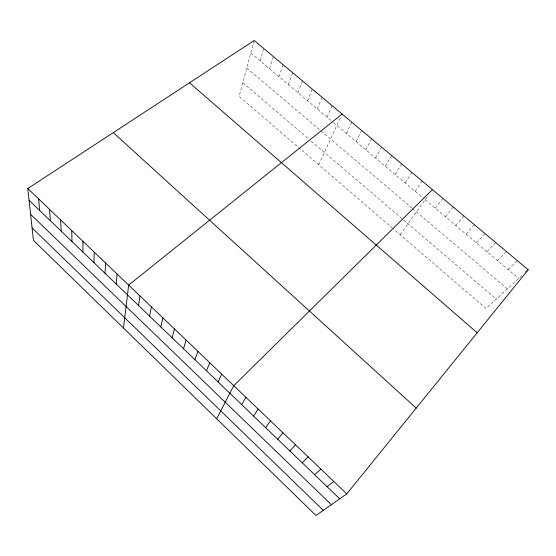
<?xml version="1.0" encoding="UTF-8"?>
<svg xmlns="http://www.w3.org/2000/svg" width="556" height="556" viewBox="0 0 556 556"><rect width="100%" height="100%" fill="white"/><g stroke="black" fill="none" stroke-linecap="round" stroke-linejoin="round"><path stroke-width="0.42" stroke-dasharray="2.78 2.08" d="M254.189 40.512L239.094 96.341L392.119 227.842M260.132 60.861L263.711 48.476M269.514 68.756L273.288 56.497M278.952 76.7L282.935 64.559M288.453 84.693L292.637 72.676M298.009 92.741L302.401 80.842M307.628 100.838L312.229 89.064M317.309 108.983L322.119 97.342M327.046 117.177L332.071 105.668M318.72 164.771L340.696 117.08M346.423 133.482L351.878 122.237M356.055 141.592L361.727 130.472M365.744 149.745L371.637 138.764M375.495 157.953L381.611 147.111M385.308 166.216L391.646 155.506M395.184 174.521L401.745 163.951M405.122 182.889L411.913 172.457M415.117 191.299L422.143 181.02M400.139 234.736L428.572 195.038M435.306 208.291L442.805 198.304M445.495 216.868L453.237 207.027M455.753 225.5L463.739 215.811M466.074 234.187L474.303 224.652M476.464 242.93L484.943 233.548M486.917 251.729L495.653 242.506M497.439 260.583L506.426 251.527M508.031 269.5L517.282 260.597M521.862 275.561L485.979 308.497L392.738 228.37M250.812 53.015L332.926 122.125M333.579 122.674L423.922 198.714M425.18 199.771L518.685 278.466M246.753 68.006L319.763 129.895M321.027 130.966L411.926 208.034M412.58 208.583L507.322 288.898M242.777 82.719L308.524 138.854M311.165 141.106L496.216 299.1"/><path stroke-width="0.83" d="M82.907 252.042L82.948 241.325M93.922 262.627L94.242 252.132M105.021 273.295L105.626 263.03M116.211 284.046L117.094 274.011M123.501 328.054L128.658 285.082L342.093 114.049M138.513 305.48L139.973 295.91M149.62 316.155L151.378 306.822M160.816 326.914L162.866 317.823M172.103 337.763L174.452 328.916M183.473 348.688L186.128 340.091M194.934 359.697L197.894 351.35M206.478 370.796L209.758 362.707M218.119 381.979L221.712 374.153M216.638 418.751L233.763 385.69L432.443 189.631M241.672 404.615L245.919 397.325M253.585 416.069L258.165 409.049M265.594 427.613L270.515 420.871M346.784 493.881L528.2 269.736L254.189 40.512L27.8 188.533L33.429 240.345L315.975 515.488L346.784 493.881L27.8 188.533M277.701 439.247L282.969 432.79M289.905 450.972L295.521 444.807M302.207 462.794L308.177 456.921M525.663 272.065L528.2 269.736M314.613 474.713L320.944 469.139M327.109 486.729L333.808 481.461M189.526 82.788L477.166 332.787M113.292 132.634L416.201 408.111M29.079 200.313L339.716 498.836M30.601 214.31L331.369 504.695M32.081 227.897L323.307 510.338M38.656 198.93L39.684 210.502M49.602 209.403L50.367 220.767M60.632 219.961L61.132 231.115M71.745 230.601L71.974 241.54"/></g></svg>
